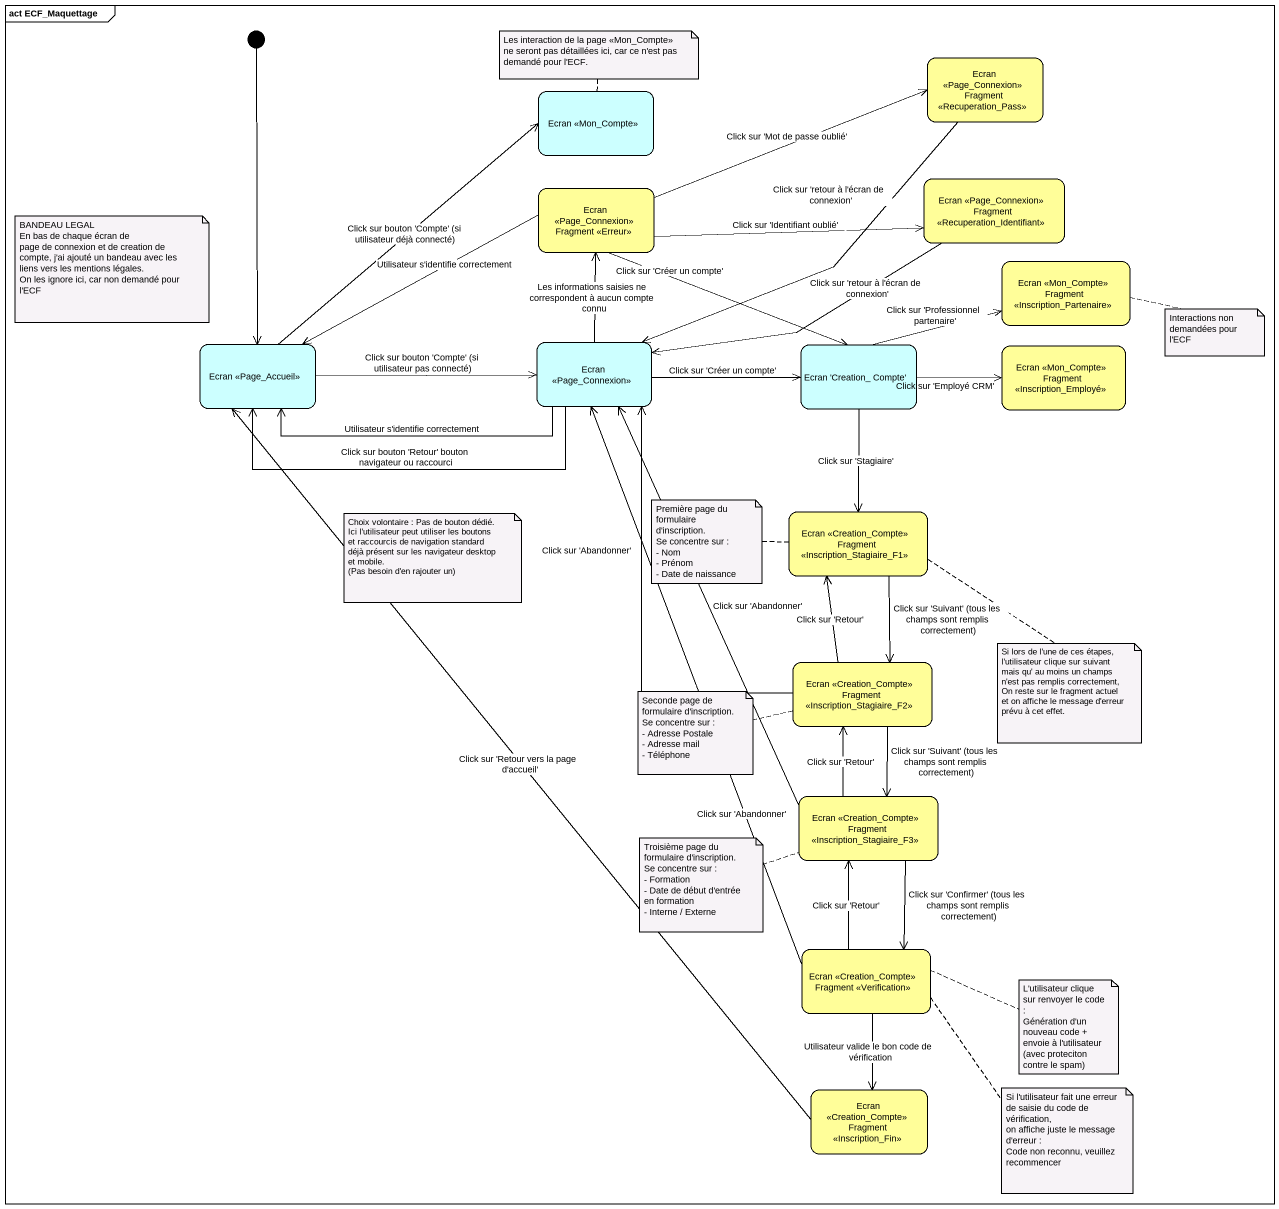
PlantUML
@startuml
mainframe act ECF_Maquettage
hide empty description
state "Ecran <<Page_Connexion>> Fragment <<Recuperation_Pass>>" as Ecran_Page_Connexion #FFFE99
state "Ecran <<Mon_Compte>>" as Ecran_Mon_Compte #CCFFFF
state "Ecran <<Page_Connexion>> Fragment <<Erreur>>" as Ecran_Page_Connexion_2 #FFFE99
state "Ecran <<Page_Connexion>> Fragment <<Recuperation_Identifiant>>" as Ecran_Page_Connexion_3 #FFFE99
state "Ecran <<Mon_Compte>> Fragment <<Inscription_Partenaire>>" as Ecran_Mon_Compte_Fragment #FFFE99
state "Ecran <<Page_Accueil>>" as Ecran_Page_Accueil #CCFFFF
state "Ecran <<Page_Connexion>>" as Ecran_Page_Connexion_4 #CCFFFF
state "Ecran 'Creation_ Compte'" as Ecran_Creation_Compte #CCFFFF
state "Ecran <<Mon_Compte>> Fragment <<Inscription_Employé>>" as Ecran_Mon_Compte_Fragment_2 #FFFE99
state "Ecran <<Creation_Compte>> Fragment <<Inscription_Stagiaire_F1>>" as Ecran_Creation_Compte_2 #FFFE99
state "Ecran <<Creation_Compte>> Fragment <<Inscription_Stagiaire_F2>>" as Ecran_Creation_Compte_3 #FFFE99
state "Ecran <<Creation_Compte>> Fragment <<Inscription_Stagiaire_F3>>" as Ecran_Creation_Compte_4 #FFFE99
state "Ecran <<Creation_Compte>> Fragment <<Verification>>" as Ecran_Creation_Compte_5 #FFFE99
state "Ecran <<Creation_Compte>> Fragment <<Inscription_Fin>>" as Ecran_Creation_Compte_6 #FFFE99
[*] --> Ecran_Page_Accueil
Ecran_Page_Connexion --> Ecran_Page_Connexion_4 : Click sur 'retour à l'écran de connexion'
Ecran_Page_Connexion_2 -right-> Ecran_Page_Connexion : Click sur 'Mot de passe oublié'
Ecran_Page_Connexion_2 -right-> Ecran_Page_Connexion_3 : Click sur 'Identifiant oublié'
Ecran_Page_Connexion_2 -left-> Ecran_Page_Accueil : Utilisateur s'identifie correctement
Ecran_Page_Connexion_2 -right-> Ecran_Creation_Compte : Click sur 'Créer un compte'
Ecran_Page_Connexion_3 -left-> Ecran_Page_Connexion_4 : Click sur 'retour à l'écran de connexion'
Ecran_Page_Accueil -up-> Ecran_Mon_Compte : Click sur bouton 'Compte' (si utilisateur déjà connecté)
Ecran_Page_Accueil -right-> Ecran_Page_Connexion_4 : Click sur bouton 'Compte' (si utilisateur pas connecté)
Ecran_Page_Connexion_4 -up-> Ecran_Page_Connexion_2 : Les informations saisies ne correspondent à aucun compte connu
Ecran_Page_Connexion_4 -left-> Ecran_Page_Accueil : Click sur bouton 'Retour' bouton navigateur ou raccourci
Ecran_Page_Connexion_4 -left-> Ecran_Page_Accueil : Utilisateur s'identifie correctement
Ecran_Page_Connexion_4 -right-> Ecran_Creation_Compte : Click sur 'Créer un compte'
Ecran_Creation_Compte -right-> Ecran_Mon_Compte_Fragment : Click sur 'Professionnel partenaire'
Ecran_Creation_Compte -right-> Ecran_Mon_Compte_Fragment_2 : Click sur 'Employé CRM'
Ecran_Creation_Compte --> Ecran_Creation_Compte_2 : Click sur 'Stagiaire'
Ecran_Creation_Compte_2 --> Ecran_Creation_Compte_3 : Click sur 'Suivant' (tous les champs sont remplis correctement)
Ecran_Creation_Compte_3 -up-> Ecran_Page_Connexion_4 : Click sur 'Abandonner'
Ecran_Creation_Compte_3 -up-> Ecran_Creation_Compte_2 : Click sur 'Retour'
Ecran_Creation_Compte_3 --> Ecran_Creation_Compte_4 : Click sur 'Suivant' (tous les champs sont remplis correctement)
Ecran_Creation_Compte_4 -up-> Ecran_Page_Connexion_4 : Click sur 'Abandonner'
Ecran_Creation_Compte_4 -up-> Ecran_Creation_Compte_3 : Click sur 'Retour'
Ecran_Creation_Compte_4 --> Ecran_Creation_Compte_5 : Click sur 'Confirmer' (tous les champs sont remplis correctement)
Ecran_Creation_Compte_5 -up-> Ecran_Page_Connexion_4 : Click sur 'Abandonner'
Ecran_Creation_Compte_5 -up-> Ecran_Creation_Compte_4 : Click sur 'Retour'
Ecran_Creation_Compte_5 --> Ecran_Creation_Compte_6 : Utilisateur valide le bon code de vérification
Ecran_Creation_Compte_6 -up-> Ecran_Page_Accueil : Click sur 'Retour vers la page d'accueil'
note top of Ecran_Mon_Compte
  Les interaction de la page <<Mon_Compte>>
  ne seront pas détaillées ici, car ce n'est pas
  demandé pour l'ECF.
end note
note as N2
  BANDEAU LEGAL
  En bas de chaque écran de
  page de connexion et de creation de compte, j'ai ajouté un bandeau avec les liens vers les mentions légales.
  On les ignore ici, car non demandé pour l'ECF
end note
note right of Ecran_Mon_Compte_Fragment : Interactions non demandées pour l'ECF
note left of Ecran_Creation_Compte_2
  Première page du formulaire d'inscription.
  Se concentre sur :
  - Nom
  - Prénom
  - Date de naissance
end note
note as N5
  Choix volontaire : Pas de bouton dédié.
  Ici l'utilisateur peut utiliser les boutons
  et raccourcis de navigation standard
  déjà présent sur les navigateur desktop
  et mobile.
  (Pas besoin d'en rajouter un)
end note
note bottom of Ecran_Creation_Compte_2
  Si lors de l'une de ces étapes,
  l'utilisateur clique sur suivant
  mais qu' au moins un champs
  n'est pas remplis correctement,
  On reste sur le fragment actuel
  et on affiche le message d'erreur
  prévu à cet effet.
end note
note left of Ecran_Creation_Compte_3
  Seconde page de formulaire d'inscription.
  Se concentre sur :
  - Adresse Postale
  - Adresse mail
  - Téléphone
end note
note left of Ecran_Creation_Compte_4
  Troisième page du formulaire d'inscription.
  Se concentre sur :
  - Formation
  - Date de début d'entrée en formation
  - Interne / Externe
end note
note right of Ecran_Creation_Compte_5
  L'utilisateur clique sur renvoyer le code :
  Génération d'un nouveau code + envoie à l'utilisateur
  (avec proteciton contre le spam)
end note
note bottom of Ecran_Creation_Compte_5
  Si l'utilisateur fait une erreur de saisie du code de vérification,
  on affiche juste le message d'erreur :
  Code non reconnu, veuillez recommencer
end note
@enduml
